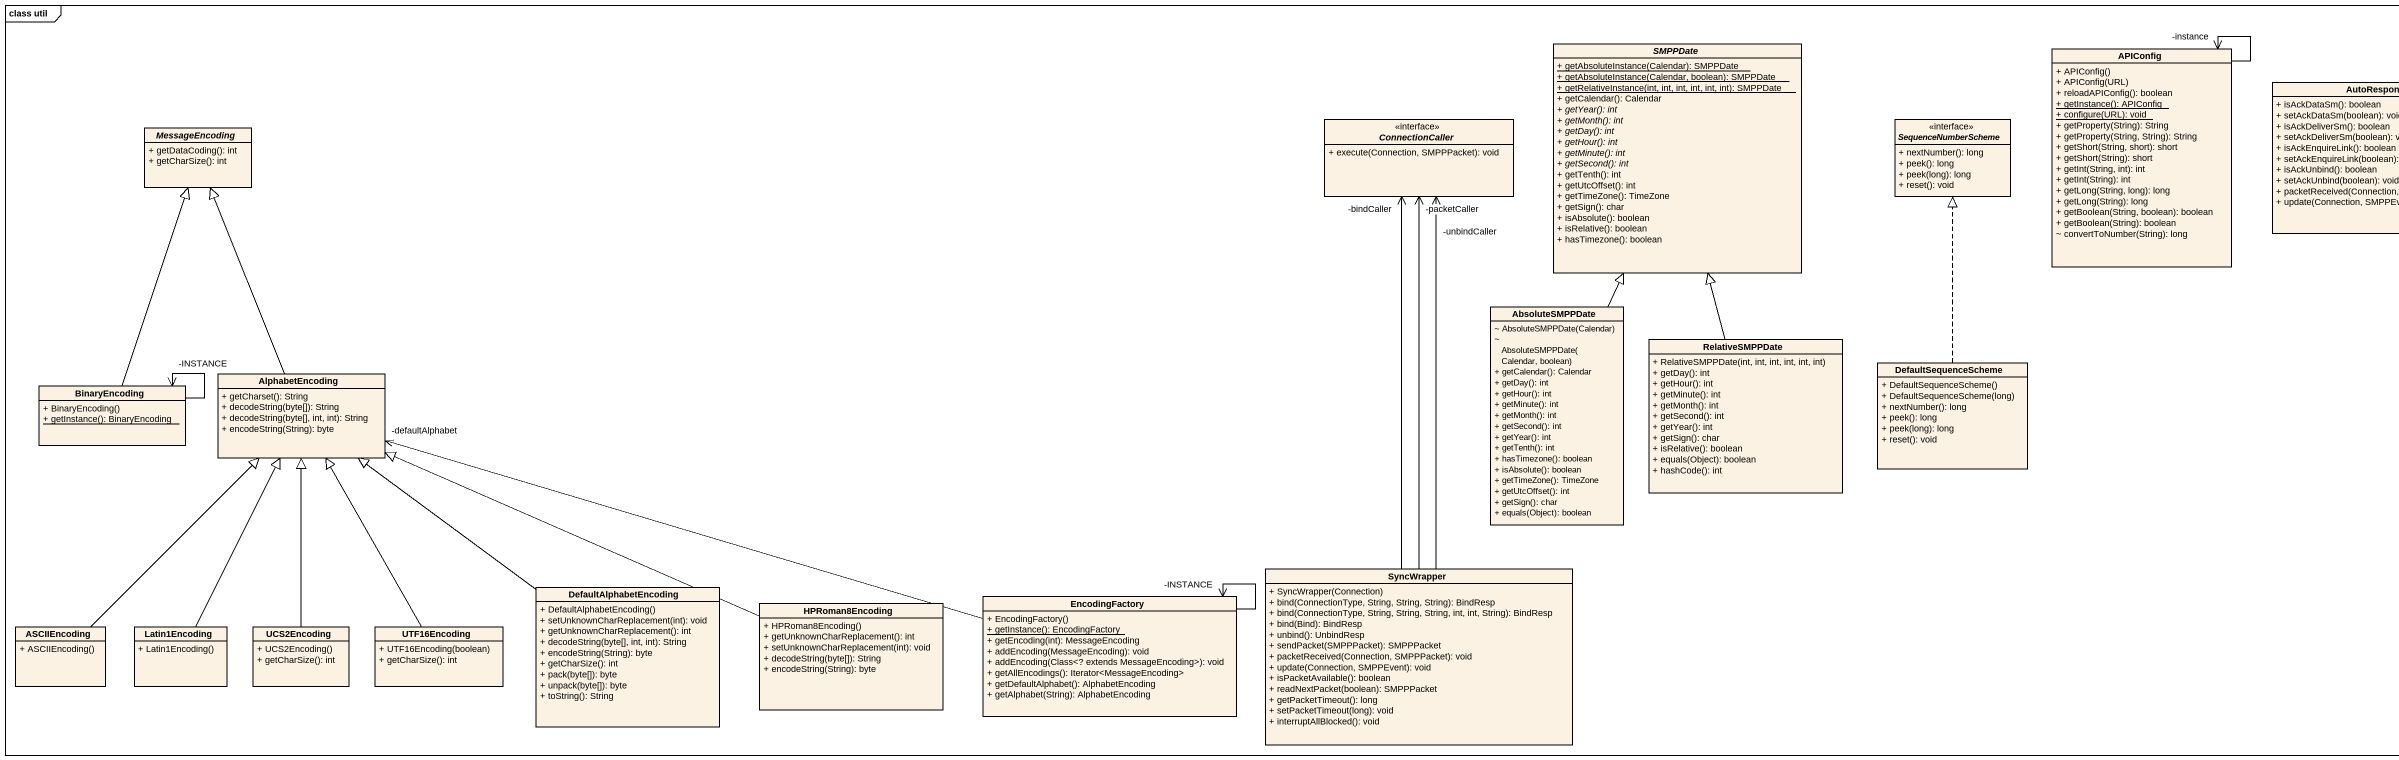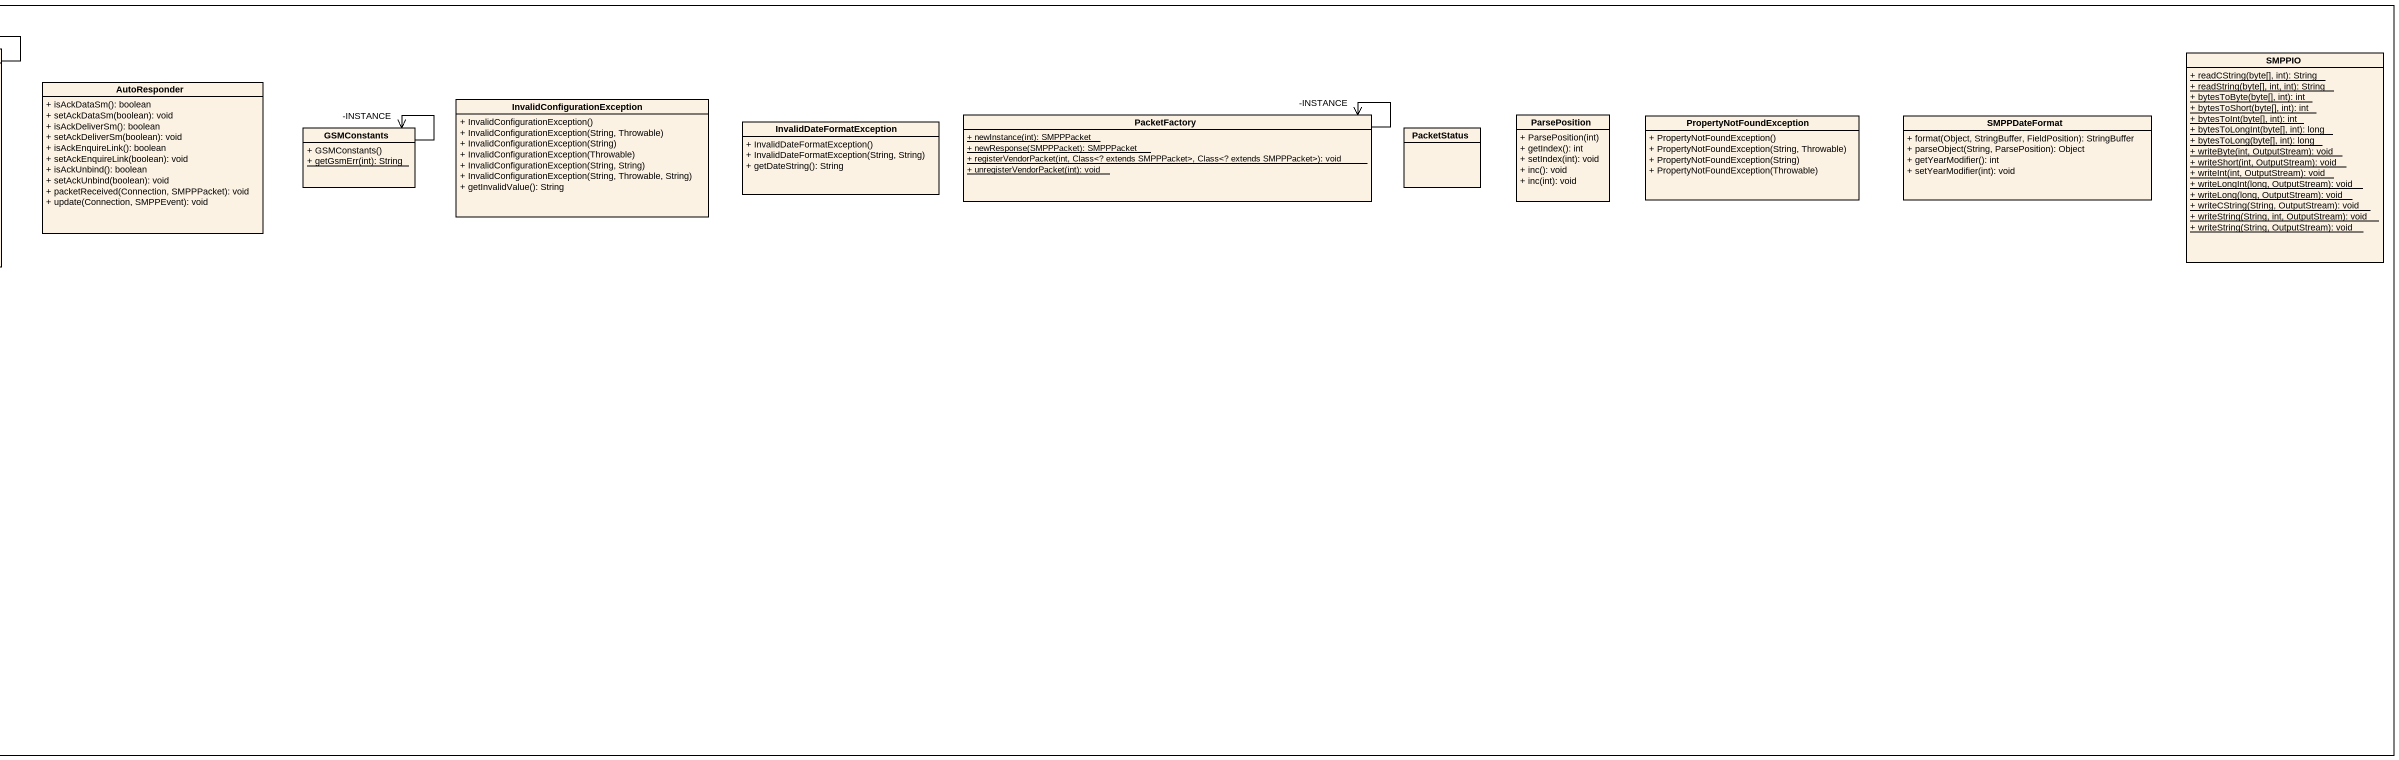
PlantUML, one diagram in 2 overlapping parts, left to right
@startuml
mainframe class util
hide circle
hide empty members
skinparam classAttributeIconSize 0
abstract class SMPPDate {
  {static} + getAbsoluteInstance(Calendar): SMPPDate
  {static} + getAbsoluteInstance(Calendar, boolean): SMPPDate
  {static} + getRelativeInstance(int, int, int, int, int, int): SMPPDate
  + getCalendar(): Calendar
  {abstract} + getYear(): int
  {abstract} + getMonth(): int
  {abstract} + getDay(): int
  {abstract} + getHour(): int
  {abstract} + getMinute(): int
  {abstract} + getSecond(): int
  + getTenth(): int
  + getUtcOffset(): int
  + getTimeZone(): TimeZone
  + getSign(): char
  + isAbsolute(): boolean
  + isRelative(): boolean
  + hasTimezone(): boolean
}
class APIConfig {
  + APIConfig()
  + APIConfig(URL)
  + reloadAPIConfig(): boolean
  {static} + getInstance(): APIConfig
  {static} + configure(URL): void
  + getProperty(String): String
  + getProperty(String, String): String
  + getShort(String, short): short
  + getShort(String): short
  + getInt(String, int): int
  + getInt(String): int
  + getLong(String, long): long
  + getLong(String): long
  + getBoolean(String, boolean): boolean
  + getBoolean(String): boolean
  ~ convertToNumber(String): long
}
class SMPPIO {
  {static} + readCString(byte[], int): String
  {static} + readString(byte[], int, int): String
  {static} + bytesToByte(byte[], int): int
  {static} + bytesToShort(byte[], int): int
  {static} + bytesToInt(byte[], int): int
  {static} + bytesToLongInt(byte[], int): long
  {static} + bytesToLong(byte[], int): long
  {static} + writeByte(int, OutputStream): void
  {static} + writeShort(int, OutputStream): void
  {static} + writeInt(int, OutputStream): void
  {static} + writeLongInt(long, OutputStream): void
  {static} + writeLong(long, OutputStream): void
  {static} + writeCString(String, OutputStream): void
  {static} + writeString(String, int, OutputStream): void
  {static} + writeString(String, OutputStream): void
}
class AutoResponder {
  + isAckDataSm(): boolean
  + setAckDataSm(boolean): void
  + isAckDeliverSm(): boolean
  + setAckDeliverSm(boolean): void
  + isAckEnquireLink(): boolean
  + setAckEnquireLink(boolean): void
  + isAckUnbind(): boolean
  + setAckUnbind(boolean): void
  + packetReceived(Connection, SMPPPacket): void
  + update(Connection, SMPPEvent): void
}
class "InvalidConfigurationException" as InvalidConfigurationExceptio {
  + InvalidConfigurationException()
  + InvalidConfigurationException(String, Throwable)
  + InvalidConfigurationException(String)
  + InvalidConfigurationException(Throwable)
  + InvalidConfigurationException(String, String)
  + InvalidConfigurationException(String, Throwable, String)
  + getInvalidValue(): String
}
class PacketFactory {
  {static} + newInstance(int): SMPPPacket
  {static} + newResponse(SMPPPacket): SMPPPacket
  {static} + registerVendorPacket(int, Class<? extends SMPPPacket>, Class<? extends SMPPPacket>): void
  {static} + unregisterVendorPacket(int): void
}
class ParsePosition {
  + ParsePosition(int)
  + getIndex(): int
  + setIndex(int): void
  + inc(): void
  + inc(int): void
}
class PropertyNotFoundException {
  + PropertyNotFoundException()
  + PropertyNotFoundException(String, Throwable)
  + PropertyNotFoundException(String)
  + PropertyNotFoundException(Throwable)
}
class SMPPDateFormat {
  + format(Object, StringBuffer, FieldPosition): StringBuffer
  + parseObject(String, ParsePosition): Object
  + getYearModifier(): int
  + setYearModifier(int): void
}
abstract class MessageEncoding {
  + getDataCoding(): int
  + getCharSize(): int
}
interface ConnectionCaller <<interface>> {
  + execute(Connection, SMPPPacket): void
}
interface SequenceNumberScheme <<interface>> {
  + nextNumber(): long
  + peek(): long
  + peek(long): long
  + reset(): void
}
class GSMConstants {
  + GSMConstants()
  {static} + getGsmErr(int): String
}
class InvalidDateFormatException {
  + InvalidDateFormatException()
  + InvalidDateFormatException(String, String)
  + getDateString(): String
}
class PacketStatus
class AbsoluteSMPPDate {
  ~ AbsoluteSMPPDate(Calendar)
  ~ AbsoluteSMPPDate(Calendar, boolean)
  + getCalendar(): Calendar
  + getDay(): int
  + getHour(): int
  + getMinute(): int
  + getMonth(): int
  + getSecond(): int
  + getYear(): int
  + getTenth(): int
  + hasTimezone(): boolean
  + isAbsolute(): boolean
  + getTimeZone(): TimeZone
  + getUtcOffset(): int
  + getSign(): char
  + equals(Object): boolean
}
class RelativeSMPPDate {
  + RelativeSMPPDate(int, int, int, int, int, int)
  + getDay(): int
  + getHour(): int
  + getMinute(): int
  + getMonth(): int
  + getSecond(): int
  + getYear(): int
  + getSign(): char
  + isRelative(): boolean
  + equals(Object): boolean
  + hashCode(): int
}
class BinaryEncoding {
  + BinaryEncoding()
  {static} + getInstance(): BinaryEncoding
}
class AlphabetEncoding {
  + getCharset(): String
  + decodeString(byte[]): String
  + decodeString(byte[], int, int): String
  + encodeString(String): byte
}
class DefaultSequenceScheme {
  + DefaultSequenceScheme()
  + DefaultSequenceScheme(long)
  + nextNumber(): long
  + peek(): long
  + peek(long): long
  + reset(): void
}
class SyncWrapper {
  + SyncWrapper(Connection)
  + bind(ConnectionType, String, String, String): BindResp
  + bind(ConnectionType, String, String, String, int, int, String): BindResp
  + bind(Bind): BindResp
  + unbind(): UnbindResp
  + sendPacket(SMPPPacket): SMPPPacket
  + packetReceived(Connection, SMPPPacket): void
  + update(Connection, SMPPEvent): void
  + isPacketAvailable(): boolean
  + readNextPacket(boolean): SMPPPacket
  + getPacketTimeout(): long
  + setPacketTimeout(long): void
  + interruptAllBlocked(): void
}
class DefaultAlphabetEncoding {
  + DefaultAlphabetEncoding()
  + setUnknownCharReplacement(int): void
  + getUnknownCharReplacement(): int
  + decodeString(byte[], int, int): String
  + encodeString(String): byte
  + getCharSize(): int
  + pack(byte[]): byte
  + unpack(byte[]): byte
  + toString(): String
}
class HPRoman8Encoding {
  + HPRoman8Encoding()
  + getUnknownCharReplacement(): int
  + setUnknownCharReplacement(int): void
  + decodeString(byte[]): String
  + encodeString(String): byte
}
class EncodingFactory {
  + EncodingFactory()
  {static} + getInstance(): EncodingFactory
  + getEncoding(int): MessageEncoding
  + addEncoding(MessageEncoding): void
  + addEncoding(Class<? extends MessageEncoding>): void
  + getAllEncodings(): Iterator<MessageEncoding>
  + getDefaultAlphabet(): AlphabetEncoding
  + getAlphabet(String): AlphabetEncoding
}
class ASCIIEncoding {
  + ASCIIEncoding()
}
class Latin1Encoding {
  + Latin1Encoding()
}
class UCS2Encoding {
  + UCS2Encoding()
  + getCharSize(): int
}
class UTF16Encoding {
  + UTF16Encoding(boolean)
  + getCharSize(): int
}
APIConfig --> "-instance" APIConfig
PacketFactory --> "-INSTANCE" PacketFactory
GSMConstants --> "-INSTANCE" GSMConstants
AbsoluteSMPPDate -up-|> SMPPDate
RelativeSMPPDate -up-|> SMPPDate
BinaryEncoding -up-|> MessageEncoding
BinaryEncoding --> "-INSTANCE" BinaryEncoding
AlphabetEncoding -up-|> MessageEncoding
DefaultSequenceScheme .up.|> SequenceNumberScheme
SyncWrapper -up-> "-bindCaller" ConnectionCaller
SyncWrapper -up-> "-packetCaller" ConnectionCaller
SyncWrapper -up-> "-unbindCaller" ConnectionCaller
DefaultAlphabetEncoding -up-|> AlphabetEncoding
HPRoman8Encoding -left-|> AlphabetEncoding
EncodingFactory -left-> "-defaultAlphabet" AlphabetEncoding
EncodingFactory --> "-INSTANCE" EncodingFactory
ASCIIEncoding -up-|> AlphabetEncoding
Latin1Encoding -up-|> AlphabetEncoding
UCS2Encoding -up-|> AlphabetEncoding
UTF16Encoding -up-|> AlphabetEncoding
@enduml
